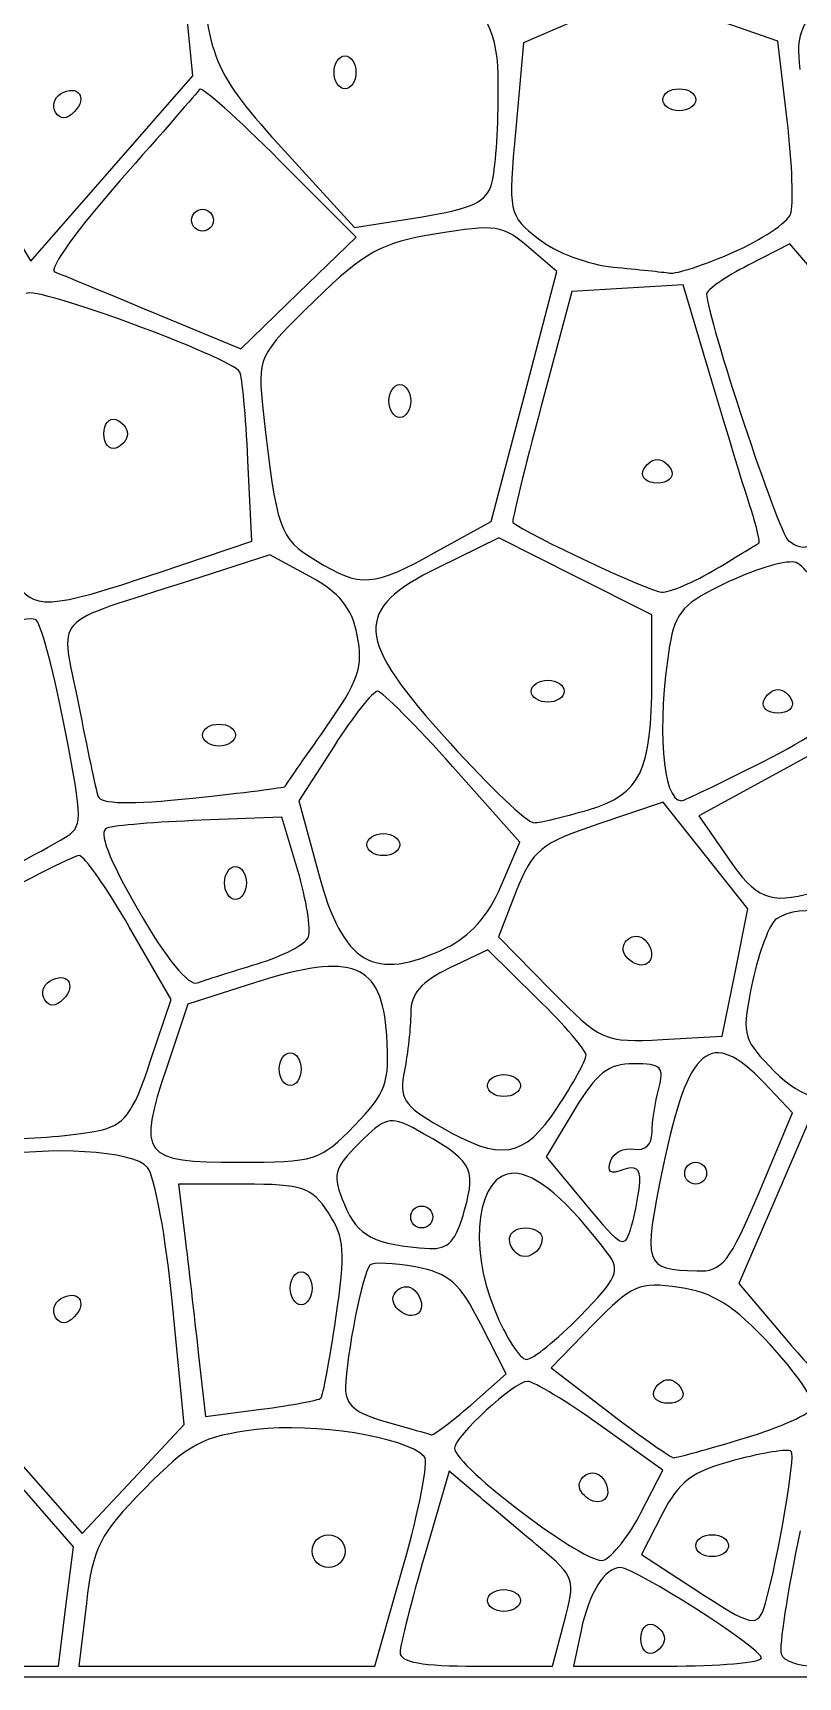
# Model space of a CAD drawing. Extents: x 1 to 601, y -4 to 449.
# Drawn here: x 191.8 to 244.1, y -0.9 to 111.7 of the extents above; entities that cross this region are included whole.
import ezdxf

# ---------------------------------------------------------------- set-up
doc = ezdxf.new("R2010")
doc.units = 0
doc.layers.get('0').update_dxf_attribs({"linetype": 'CONTINUOUS'})

msp = doc.modelspace()

# ---------------------------------------------------------------- linework, layer by layer
at = {"color": 7}
for points in [[(0.875971, 224.12403), (0.875971, 449.124032), (300.87597, 449.124032), (600.87597, 449.124032), (600.87597, 224.12403), (600.87597, -0.87597), (300.87597, -0.87597), (0.875971, -0.87597)], [(212.37597, 108.99903)], [(234.87597, 107.12403)], [(193.32339, 106.25688)], [(223.17765, 101.40483)], [(202.62597, 98.87403)], [(216.12597, 86.49903)], [(196.62597, 84.24903)], [(233.519723, 81.68028)], [(219.44352, 76.20405)], [(200.409893, 74.76525)], [(238.537448, 75.004275)], [(225.87597, 66.62403)], [(241.769723, 65.93028)], [(203.37597, 63.62403)], [(241.672087, 61.77225)], [(209.029133, 60.108285)], [(229.798343, 58.51428)], [(193.878705, 56.563972)], [(214.62597, 56.12403)], [(204.87597, 53.49903)], [(220.038023, 49.049737)], [(232.283003, 48.572205)], [(207.125977, 47.962643)], [(192.57339, 45.50688)], [(208.62597, 40.74903)], [(222.87597, 39.62403)], [(227.651302, 38.10795)], [(196.189095, 36.525262)], [(213.774225, 36.89406)], [(233.30121, 33.037995)], [(236.37597, 33.62403)], [(241.46286, 32.31153)], [(217.62597, 30.62403)], [(221.3145, 31.12302)], [(224.85558, 28.144418)], [(209.37597, 25.74903)], [(193.32339, 23.75688)], [(216.533003, 24.572205)], [(229.21833, 23.840602)], [(211.475175, 18.223238)], [(234.269723, 18.68028)], [(221.72709, 17.752455)], [(240.448125, 15.475672)], [(229.283002, 11.822205)], [(233.40366, 10.428307)], [(237.12597, 8.12403)], [(210.87597, 7.74903)], [(222.87597, 4.37403)], [(241.898775, 4.18653)], [(233.37597, 1.74903)], [(241.62597, 0.43866)]]:
    msp.add_lwpolyline(points, close=True, dxfattribs=at)
for points in [[(186.194558, 104.964585), (191.634142, 96.0693), (197.16855, 102.416835), (202.702965, 108.764377), (202.191825, 114.131708)], [(228.67329, 112.448153), (225.346252, 111.022013), (224.813302, 105.14067)], [(243.386647, 105.73113), (242.75097, 111.12504), (239.00097, 112.441403)], [(208.999635, 103.600035), (213.777, 98.365598), (218.26341, 99.08811)], [(200.00097, 92.561475), (206.00097, 90.073028), (209.948107, 93.894923), (213.895245, 97.716825), (208.663627, 102.948443)], [(219.44352, 76.20405), (223.13607, 78.24903), (225.381713, 86.804633), (227.627348, 95.360243), (225.702098, 97.016273)], [(248.960903, 90.988297), (243.579015, 97.253017), (240.727493, 95.79828)], [(239.700202, 96.679095), (239.700202, 96.67884)], [(238.231448, 87.84876), (236.262488, 94.448483), (232.45608, 94.22376), (228.649673, 93.99903), (226.55703, 86.142323)], [(200.409893, 74.76525), (206.75097, 76.90647), (206.482583, 82.45275)], [(234.12597, 67.413427), (234.12597, 71.855175), (228.893655, 74.490127), (223.66134, 77.12508), (219.518655, 75.093315)], [(210.716423, 74.476358), (207.982793, 75.953685), (202.491878, 74.191987)], [(248.666265, 61.773053), (247.456553, 63.619298), (242.399993, 60.853965), (237.343425, 58.088625), (239.297198, 55.25979)], [(212.372385, 62.868435), (209.962425, 59.112848), (211.30017, 54.17082)], [(223.794263, 53.260177), (225.087555, 56.294917), (220.49757, 61.45947)], [(239.816775, 47.363092), (240.687975, 51.727162), (237.798893, 55.38213), (234.909803, 59.037097), (230.492873, 57.545475)], [(209.892232, 54.351315), (208.81341, 57.99903), (203.28219, 57.788797)], [(224.848665, 52.929525), (223.621395, 49.805197), (227.186182, 46.183837)], [(199.798178, 41.26377), (201.219128, 45.528502), (198.387803, 50.45127)], [(226.262797, 45.61242), (222.899625, 48.913125), (220.262797, 47.655712)], [(234.848272, 42.780758), (238.945567, 42.99903), (239.816775, 47.363092)], [(206.99313, 46.680915), (202.359172, 45.19863), (200.92182, 40.886588)], [(241.46286, 32.31153), (243.759165, 37.74903), (241.80225, 39.81153)], [(228.809258, 37.93653), (226.884473, 34.74903), (229.567725, 31.526093)], [(249.123225, 37.007317), (244.995487, 37.500697), (242.538187, 31.786155), (240.08088, 26.071613), (243.22083, 22.347818)], [(206.219332, 32.87403), (201.73521, 32.87403), (202.16409, 29.31153)], [(188.74704, 16.198238), (195.13491, 8.947845), (198.627495, 12.681705), (202.12008, 16.415558), (201.318982, 24.669945)], [(221.72709, 17.752455), (224.15124, 19.880887), (222.419603, 23.288175)], [(230.120333, 23.266087), (227.239695, 20.29623), (231.245333, 17.22237)], [(203.081355, 21.352763), (203.56974, 16.956487), (207.396757, 17.464163)], [(233.40366, 10.428307), (234.86745, 13.297575), (230.624617, 16.335802)], [(194.02797, 3.955403), (194.537903, 8.036775), (188.29704, 15.205403)], [(222.160147, 11.615775), (220.2645, 13.23252), (218.588077, 7.490775)], [(234.82428, 10.272705), (233.421075, 7.5222), (236.961022, 5.206935)], [(195.425205, 4.18653), (194.91945, -0.12597), (205.041413, -0.12597), (215.163368, -0.12597), (217.135672, 6.783023)], [(178.572, -0.12597), (193.518038, -0.12597), (194.02797, 3.955403)], [(222.097065, -0.12597), (227.318152, -0.12597), (228.131258, 2.893673)], [(229.277985, 2.31153), (228.756788, -0.12597), (235.191375, -0.12597)]]:
    msp.add_lwpolyline(points, dxfattribs=at)
for points in [[(203.22693, 117.557152), (203.653253, 110.010892), (204.071505, 108.999652), (208.999635, 103.600035)], [(223.615733, 107.41524), (223.625482, 111.630353), (223.43505, 112.08072), (219.433357, 117.30528)], [(247.449832, 115.88562), (244.254727, 112.388685), (243.93516, 111.71706), (244.262332, 109.18653)], [(212.37597, 108.99903), (212.37597, 109.61778), (212.71347, 110.12403), (213.12597, 110.12403)], [(213.12597, 110.12403), (213.53847, 110.12403), (213.87597, 109.61778), (213.87597, 108.99903)], [(193.663635, 107.52231), (194.816745, 108.234968), (195.560737, 107.258798), (194.59812, 106.29618)], [(213.12597, 107.87403), (212.71347, 107.87403), (212.37597, 108.38028), (212.37597, 108.99903)], [(213.87597, 108.99903), (213.87597, 108.38028), (213.53847, 107.87403), (213.12597, 107.87403)], [(193.32339, 106.256858), (193.063852, 106.676798), (193.216965, 107.24625), (193.663635, 107.52231)], [(203.182372, 107.839545), (203.045077, 107.652263), (200.585595, 104.829863), (197.71686, 101.567558)], [(208.663627, 102.948443), (205.78623, 105.825833), (203.319675, 108.026835), (203.182372, 107.839545)], [(223.17765, 101.40483), (223.412963, 102.28164), (223.6101, 104.986328), (223.615733, 107.41524)], [(234.87597, 107.12403), (234.87597, 107.53653), (235.38222, 107.87403), (236.00097, 107.87403)], [(236.00097, 106.37403), (235.38222, 106.37403), (234.87597, 106.71153), (234.87597, 107.12403)], [(236.00097, 107.87403), (236.61972, 107.87403), (237.12597, 107.53653), (237.12597, 107.12403)], [(237.12597, 107.12403), (237.12597, 106.71153), (236.61972, 106.37403), (236.00097, 106.37403)], [(194.59812, 106.29618), (194.059485, 105.757545), (193.63998, 105.744608), (193.32339, 106.25688)], [(224.813302, 105.14067), (224.287402, 99.337163), (224.307847, 99.237405), (226.358407, 97.602345)], [(243.61872, 99.285435), (243.840705, 99.863918), (243.736275, 102.764475), (243.386647, 105.73113)], [(197.71686, 101.567558), (194.848117, 98.305245), (192.83847, 95.50419), (193.25097, 95.343)], [(218.26341, 99.08811), (221.874952, 99.669735), (222.83325, 100.121505), (223.17765, 101.40483)], [(202.62597, 98.87403), (202.62597, 99.28653), (202.96347, 99.62403), (203.37597, 99.62403)], [(203.37597, 99.62403), (203.78847, 99.62403), (204.12597, 99.28653), (204.12597, 98.87403)], [(239.700202, 96.67884), (241.633402, 97.53399), (243.396735, 98.706953), (243.61872, 99.285435)], [(203.37597, 98.12403), (202.96347, 98.12403), (202.62597, 98.46153), (202.62597, 98.87403)], [(204.12597, 98.87403), (204.12597, 98.46153), (203.78847, 98.12403), (203.37597, 98.12403)], [(219.388905, 97.944952), (215.563065, 97.310767), (214.496085, 96.726022), (211.059615, 93.38013)], [(225.702098, 97.016273), (223.93944, 98.532443), (223.406258, 98.610878), (219.388905, 97.944952)], [(226.358407, 97.602345), (227.50134, 96.691005), (229.800975, 95.81958), (231.468712, 95.665853)], [(235.34313, 95.255318), (235.806322, 95.183243), (237.767002, 95.823953), (239.700202, 96.679095)], [(240.727493, 95.79828), (239.159153, 94.998173), (237.87597, 94.109857), (237.87597, 93.824242)], [(193.25097, 95.343), (193.66347, 95.18181), (196.70097, 93.93012), (200.00097, 92.561475)], [(231.468712, 95.665853), (233.136457, 95.512125), (234.879945, 95.327385), (235.34313, 95.255318)], [(205.92591, 88.480485), (205.322798, 89.487713), (191.88018, 94.428105), (191.307728, 93.852923)], [(237.87597, 93.824242), (237.87597, 92.283532), (242.80086, 77.414497), (243.465675, 76.948012)], [(211.059615, 93.38013), (207.137303, 89.561198), (207.12027, 89.52444), (207.534443, 85.770848)], [(206.482583, 82.45275), (206.334975, 85.503203), (206.084468, 88.215683), (205.92591, 88.480485)], [(240.916575, 79.06491), (240.522683, 80.266178), (239.31438, 84.21891), (238.231448, 87.84876)], [(216.12597, 86.49903), (216.12597, 87.11778), (216.46347, 87.62403), (216.87597, 87.62403)], [(216.87597, 87.62403), (217.28847, 87.62403), (217.62597, 87.11778), (217.62597, 86.49903)], [(207.534443, 85.770848), (208.430108, 77.653598), (208.62282, 77.104035), (211.104165, 75.59106)], [(216.87597, 85.37403), (216.46347, 85.37403), (216.12597, 85.88028), (216.12597, 86.49903)], [(217.62597, 86.49903), (217.62597, 85.88028), (217.28847, 85.37403), (216.87597, 85.37403)], [(226.55703, 86.142323), (225.40608, 81.82113), (224.528873, 78.233385), (224.607683, 78.169553)], [(196.62597, 84.24903), (196.62597, 84.936533), (196.988783, 85.378095), (197.43222, 85.230278)], [(197.43222, 85.230278), (197.875658, 85.082468), (198.23847, 84.640905), (198.23847, 84.24903)], [(197.43222, 83.267783), (196.988783, 83.119965), (196.62597, 83.561528), (196.62597, 84.24903)], [(198.23847, 84.24903), (198.23847, 83.857155), (197.875658, 83.415593), (197.43222, 83.267783)], [(233.519723, 81.68028), (233.667533, 82.123718), (234.109095, 82.48653), (234.50097, 82.48653)], [(234.50097, 82.48653), (234.892845, 82.48653), (235.334408, 82.123718), (235.482218, 81.68028)], [(234.50097, 80.87403), (233.813468, 80.87403), (233.371905, 81.236843), (233.519723, 81.68028)], [(235.482218, 81.68028), (235.630035, 81.236843), (235.188473, 80.87403), (234.50097, 80.87403)], [(241.441853, 76.757655), (241.546838, 76.82538), (241.31046, 77.86365), (240.916575, 79.06491)], [(243.465675, 76.948012), (244.668165, 76.104262), (244.758758, 76.144297), (249.91701, 79.798567)], [(224.607683, 78.169553), (225.584175, 77.378663), (234.01482, 73.436993), (234.787448, 73.410105)], [(238.537448, 75.004275), (240.02988, 75.900908), (241.336868, 76.68993), (241.441853, 76.757655)], [(211.104165, 75.59106), (214.213245, 73.695337), (215.020808, 73.754692), (219.44352, 76.20405)], [(244.007182, 75.43242), (243.460605, 75.64983), (241.388887, 75.066833), (239.403375, 74.136863)], [(246.74901, 71.768078), (245.787585, 73.566053), (244.553767, 75.21501), (244.007182, 75.43242)], [(190.5507, 74.264678), (191.689553, 72.13671), (192.79131, 72.192653), (200.409893, 74.76525)], [(213.963998, 70.46025), (213.580733, 72.353505), (212.754983, 73.37466), (210.716423, 74.476358)], [(219.518655, 75.093315), (213.621938, 72.201292), (213.747893, 70.313452), (220.321403, 63.06153)], [(234.787448, 73.410105), (235.357508, 73.39023), (237.045008, 74.107642), (238.537448, 75.004275)], [(202.491878, 74.191987), (192.75894, 71.06928), (193.638735, 72.046657), (194.882108, 65.738212)], [(239.403375, 74.136863), (236.27652, 72.672323), (235.733062, 72.081502), (235.342912, 69.722528)], [(192.020993, 71.461643), (191.62431, 71.89974), (189.087893, 71.058803), (185.43672, 69.278648)], [(193.958873, 64.063972), (193.247925, 67.74075), (192.375885, 71.069707), (192.020993, 71.461643)], [(241.672087, 61.77225), (248.346533, 65.13345), (249.296535, 67.003898), (246.74901, 71.768078)], [(211.783373, 64.08525), (214.068135, 67.338023), (214.399785, 68.307585), (213.963998, 70.46025)], [(235.342912, 69.722528), (234.44529, 64.295152), (234.83649, 59.12403), (236.144692, 59.12403)], [(215.344958, 66.62403), (215.035515, 66.62403), (213.69786, 64.934018), (212.372385, 62.868435)], [(220.49757, 61.45947), (217.973078, 64.299982), (215.6544, 66.62403), (215.344958, 66.62403)], [(225.87597, 66.62403), (225.87597, 67.03653), (226.38222, 67.37403), (227.00097, 67.37403)], [(227.00097, 65.87403), (226.38222, 65.87403), (225.87597, 66.21153), (225.87597, 66.62403)], [(227.00097, 67.37403), (227.61972, 67.37403), (228.12597, 67.03653), (228.12597, 66.62403)], [(228.12597, 66.62403), (228.12597, 66.21153), (227.61972, 65.87403), (227.00097, 65.87403)], [(229.798343, 58.51428), (233.34492, 59.576865), (234.12597, 61.182975), (234.12597, 67.413427)], [(241.769723, 65.93028), (241.917532, 66.373718), (242.359095, 66.73653), (242.75097, 66.73653)], [(242.75097, 66.73653), (243.142845, 66.73653), (243.584407, 66.373718), (243.732217, 65.93028)], [(194.882108, 65.738212), (195.47715, 62.719162), (196.078553, 59.889187), (196.218555, 59.449372)], [(242.75097, 65.12403), (242.063468, 65.12403), (241.621905, 65.486842), (241.769723, 65.93028)], [(243.732217, 65.93028), (243.880035, 65.486843), (243.438472, 65.12403), (242.75097, 65.12403)], [(203.37597, 63.62403), (203.37597, 64.03653), (203.88222, 64.37403), (204.50097, 64.37403)], [(204.50097, 64.37403), (205.11972, 64.37403), (205.62597, 64.03653), (205.62597, 63.62403)], [(193.878705, 56.563972), (195.200528, 57.348653), (195.203505, 57.627128), (193.958873, 64.063972)], [(204.50097, 62.87403), (203.88222, 62.87403), (203.37597, 63.21153), (203.37597, 63.62403)], [(205.62597, 63.62403), (205.62597, 63.21153), (205.11972, 62.87403), (204.50097, 62.87403)], [(209.029133, 60.108285), (209.061908, 60.185692), (210.30135, 61.975327), (211.783373, 64.08525)], [(220.321403, 63.06153), (223.032255, 60.070905), (225.604988, 57.62403), (226.038585, 57.62403)], [(236.144692, 59.12403), (236.292487, 59.12403), (238.779817, 60.315727), (241.672087, 61.77225)], [(202.721288, 59.308627), (206.157795, 59.671027), (208.99632, 60.03087), (209.029133, 60.108285)], [(196.218555, 59.449372), (196.39422, 58.89753), (198.409418, 58.853917), (202.721288, 59.308627)], [(203.28219, 57.788797), (200.240017, 57.67317), (197.338087, 57.434093), (196.833457, 57.257512)], [(230.492873, 57.545475), (226.496738, 56.195962), (225.959018, 55.7562), (224.848665, 52.929525)], [(226.038585, 57.62403), (226.472183, 57.62403), (228.16407, 58.024642), (229.798343, 58.51428)], [(185.075273, 51.704775), (189.16212, 53.929117), (193.123665, 56.11575), (193.878705, 56.563972)], [(196.833457, 57.257512), (196.219462, 57.042653), (196.931827, 55.174433), (198.986932, 51.609908)], [(214.62597, 56.12403), (214.62597, 56.53653), (215.13222, 56.87403), (215.75097, 56.87403)], [(215.75097, 56.87403), (216.36972, 56.87403), (216.87597, 56.53653), (216.87597, 56.12403)], [(194.92911, 55.37403), (194.584065, 55.37403), (190.79631, 53.449185), (186.511883, 51.096592)], [(198.387803, 50.45127), (196.830578, 53.158785), (195.274163, 55.37403), (194.92911, 55.37403)], [(215.75097, 55.37403), (215.13222, 55.37403), (214.62597, 55.71153), (214.62597, 56.12403)], [(216.87597, 56.12403), (216.87597, 55.71153), (216.36972, 55.37403), (215.75097, 55.37403)], [(239.297198, 55.25979), (241.273335, 52.39857), (242.156618, 52.0341), (245.161898, 52.839795)], [(204.87597, 53.49903), (204.87597, 54.11778), (205.21347, 54.62403), (205.62597, 54.62403)], [(205.62597, 54.62403), (206.03847, 54.62403), (206.37597, 54.11778), (206.37597, 53.49903)], [(210.62658, 49.805925), (210.816045, 50.29965), (210.485587, 52.345073), (209.892232, 54.351315)], [(211.30017, 54.17082), (212.99484, 47.910202), (215.084835, 46.685295), (220.038023, 49.049737)], [(205.62597, 52.37403), (205.21347, 52.37403), (204.87597, 52.88028), (204.87597, 53.49903)], [(206.37597, 53.49903), (206.37597, 52.88028), (206.03847, 52.37403), (205.62597, 52.37403)], [(220.038023, 49.049737), (221.674155, 49.83075), (222.93513, 51.2442), (223.794263, 53.260177)], [(250.911412, 49.761863), (247.786845, 51.59298), (244.31733, 52.13448), (242.65767, 51.050048)], [(198.986932, 51.609908), (200.862577, 48.356648), (202.430002, 46.426147), (203.013877, 46.650203)], [(242.65767, 51.050048), (242.193862, 50.746987), (241.455562, 48.81153), (241.017007, 46.74903)], [(207.125977, 47.962643), (208.861852, 48.482723), (210.437122, 49.3122), (210.62658, 49.805925)], [(232.283003, 48.572205), (231.770692, 49.401127), (232.953802, 50.296192), (233.64636, 49.603642)], [(233.64636, 49.603642), (234.359452, 48.89055), (234.226553, 47.87403), (233.420235, 47.87403)], [(215.983853, 43.067333), (215.66952, 47.998358), (213.649673, 48.81018), (206.99313, 46.680915)], [(233.420235, 47.87403), (233.03208, 47.87403), (232.520325, 48.188212), (232.283003, 48.572205)], [(192.913635, 46.77231), (194.066745, 47.484967), (194.810738, 46.508797), (193.84812, 45.54618)], [(203.013877, 46.650203), (203.539657, 46.85196), (205.390102, 47.442563), (207.125977, 47.962643)], [(220.262797, 47.655712), (218.332755, 46.735342), (217.62597, 45.917595), (217.62597, 44.604915)], [(192.57339, 45.506857), (192.313852, 45.926798), (192.466965, 46.49625), (192.913635, 46.77231)], [(227.186182, 46.183837), (230.676255, 42.638385), (230.836845, 42.56706), (234.848272, 42.780758)], [(241.017007, 46.74903), (240.26481, 43.21146), (240.329055, 42.884385), (242.15112, 40.975155)], [(193.84812, 45.54618), (193.309485, 45.007545), (192.88998, 44.994607), (192.57339, 45.50688)], [(229.62597, 41.701793), (229.62597, 42.037253), (228.112545, 43.797038), (226.262797, 45.61242)], [(217.62597, 44.604915), (217.62597, 43.618552), (217.43127, 41.838015), (217.193295, 40.648155)], [(213.774225, 36.89406), (215.954378, 39.143408), (216.191715, 39.806483), (215.983853, 43.067333)], [(241.80225, 39.81153), (238.170855, 43.638863), (236.577247, 42.324825), (234.90087, 34.120898)], [(208.62597, 40.74903), (208.62597, 41.36778), (208.96347, 41.87403), (209.37597, 41.87403)], [(209.37597, 41.87403), (209.78847, 41.87403), (210.12597, 41.36778), (210.12597, 40.74903)], [(227.651303, 38.10795), (228.73737, 39.749108), (229.62597, 41.366332), (229.62597, 41.701793)], [(196.189095, 36.525262), (198.051833, 36.928575), (198.588525, 37.63323), (199.798178, 41.26377)], [(200.92182, 40.886588), (198.8982, 34.81572), (199.231102, 34.37403), (205.830308, 34.37403)], [(209.37597, 39.62403), (208.96347, 39.62403), (208.62597, 40.13028), (208.62597, 40.74903)], [(210.12597, 40.74903), (210.12597, 40.13028), (209.78847, 39.62403), (209.37597, 39.62403)], [(217.193295, 40.648155), (216.811972, 38.741557), (217.101285, 38.287388), (219.630795, 36.821632)], [(232.892475, 41.12403), (231.155063, 41.12403), (230.358593, 40.502273), (228.809258, 37.93653)], [(234.598688, 39.43653), (234.990983, 40.90038), (234.764858, 41.12403), (232.892475, 41.12403)], [(242.15112, 40.975155), (244.171125, 38.858513), (245.483025, 38.39547), (249.939488, 38.226165)], [(222.87597, 39.62403), (222.87597, 40.03653), (223.38222, 40.37403), (224.00097, 40.37403)], [(224.00097, 38.87403), (223.38222, 38.87403), (222.87597, 39.21153), (222.87597, 39.62403)], [(224.00097, 40.37403), (224.61972, 40.37403), (225.12597, 40.03653), (225.12597, 39.62403)], [(225.12597, 39.62403), (225.12597, 39.21153), (224.61972, 38.87403), (224.00097, 38.87403)], [(234.136208, 36.40365), (234.142208, 37.143608), (234.349958, 38.508405), (234.598688, 39.43653)], [(217.784993, 36.72408), (216.273735, 37.546567), (215.83509, 37.424055), (214.10823, 35.697195)], [(219.630795, 36.821632), (223.82001, 34.394153), (225.35673, 34.64061), (227.651302, 38.10795)], [(190.25097, 35.986335), (192.31347, 36.022185), (194.98563, 36.264697), (196.189095, 36.525262)], [(205.830308, 34.37403), (211.089368, 34.37403), (211.439317, 34.485045), (213.774225, 36.89406)], [(221.3145, 31.12302), (222.124515, 34.05666), (221.83134, 34.521907), (217.784993, 36.72408)], [(232.891275, 35.27865), (233.657963, 35.141812), (234.129855, 35.56824), (234.136208, 36.40365)], [(199.605097, 34.024185), (198.654705, 35.16933), (192.805807, 35.522497), (188.628262, 34.68699)], [(214.10823, 35.697195), (212.313457, 33.902422), (212.226825, 33.544755), (213.085072, 31.472767)], [(231.288938, 34.442018), (231.491145, 35.023372), (232.212195, 35.399857), (232.891275, 35.27865)], [(201.318982, 24.669945), (200.87838, 29.20986), (200.107132, 33.419265), (199.605097, 34.024185)], [(232.148633, 33.855982), (231.301395, 33.530865), (231.035153, 33.712357), (231.288938, 34.442018)], [(233.30121, 33.037995), (233.35326, 33.93555), (233.00328, 34.183942), (232.148633, 33.855982)], [(234.90087, 34.120898), (233.49858, 27.258285), (233.567587, 27.043365), (237.208762, 26.933243)], [(236.37597, 33.62403), (236.37597, 34.03653), (236.71347, 34.37403), (237.12597, 34.37403)], [(237.12597, 34.37403), (237.53847, 34.37403), (237.87597, 34.03653), (237.87597, 33.62403)], [(211.991775, 30.9078), (210.839407, 32.666543), (210.230265, 32.87403), (206.219332, 32.87403)], [(224.676577, 33.62403), (222.197265, 33.62403), (221.51775, 28.74189), (223.370122, 24.23748)], [(231.09555, 28.153102), (228.33654, 31.79526), (226.190872, 33.62403), (224.676577, 33.62403)], [(232.73871, 30.026093), (233.00697, 30.97371), (233.260095, 32.329065), (233.30121, 33.037995)], [(237.12597, 32.87403), (236.71347, 32.87403), (236.37597, 33.21153), (236.37597, 33.62403)], [(237.87597, 33.62403), (237.87597, 33.21153), (237.53847, 32.87403), (237.12597, 32.87403)], [(229.567725, 31.526093), (232.133813, 28.44387), (232.272263, 28.378373), (232.73871, 30.026093)], [(237.208762, 26.933243), (238.944585, 26.880743), (239.426902, 27.490515), (241.46286, 32.31153)], [(212.503342, 23.708107), (213.176865, 28.246028), (213.108878, 29.202892), (211.991775, 30.9078)], [(213.085072, 31.472767), (213.98394, 29.302702), (215.13666, 28.709002), (218.90322, 28.476165)], [(217.62597, 30.62403), (217.62597, 31.03653), (217.96347, 31.37403), (218.37597, 31.37403)], [(218.37597, 29.87403), (217.96347, 29.87403), (217.62597, 30.21153), (217.62597, 30.62403)], [(218.37597, 31.37403), (218.78847, 31.37403), (219.12597, 31.03653), (219.12597, 30.62403)], [(219.12597, 30.62403), (219.12597, 30.21153), (218.78847, 29.87403), (218.37597, 29.87403)], [(218.90322, 28.476165), (220.201657, 28.3959), (220.718002, 28.962697), (221.3145, 31.12302)], [(202.16409, 29.31153), (202.399972, 27.352155), (202.812742, 23.77071), (203.081355, 21.352763)], [(224.85558, 28.144418), (224.010945, 28.98906), (224.341162, 29.87403), (225.50097, 29.87403)], [(225.50097, 29.87403), (226.11972, 29.87403), (226.62597, 29.55645), (226.62597, 29.168295)], [(226.62597, 29.168295), (226.62597, 28.22256), (225.454777, 27.54522), (224.85558, 28.144418)], [(229.21833, 23.840602), (231.78582, 26.469952), (231.999217, 26.960182), (231.09555, 28.153102)], [(214.829063, 27.32712), (214.350098, 26.848155), (213.20382, 21.095407), (213.158633, 18.943808)], [(217.955333, 27.20811), (216.452385, 27.490065), (215.045558, 27.543622), (214.829063, 27.32712)], [(222.419603, 23.288175), (220.972568, 26.13546), (220.23885, 26.779717), (217.955333, 27.20811)], [(209.37597, 25.74903), (209.37597, 26.36778), (209.71347, 26.87403), (210.12597, 26.87403)], [(210.12597, 26.87403), (210.53847, 26.87403), (210.87597, 26.36778), (210.87597, 25.74903)], [(216.533003, 24.572205), (216.020693, 25.401127), (217.203803, 26.296192), (217.89636, 25.603642)], [(236.00097, 25.80153), (233.243385, 26.200837), (232.7682, 25.99596), (230.120333, 23.266087)], [(193.32339, 23.756858), (193.063852, 24.176798), (193.216965, 24.74625), (193.663635, 25.02231)], [(193.663635, 25.02231), (194.816745, 25.734968), (195.560737, 24.758798), (194.59812, 23.79618)], [(210.12597, 24.62403), (209.71347, 24.62403), (209.37597, 25.13028), (209.37597, 25.74903)], [(210.87597, 25.74903), (210.87597, 25.13028), (210.53847, 24.62403), (210.12597, 24.62403)], [(217.89636, 25.603642), (218.609453, 24.89055), (218.476553, 23.87403), (217.670235, 23.87403)], [(242.216475, 21.89208), (239.73219, 24.576877), (238.318755, 25.465905), (236.00097, 25.80153)], [(194.59812, 23.79618), (194.059485, 23.257545), (193.63998, 23.244608), (193.32339, 23.75688)], [(211.475175, 18.223237), (211.613452, 18.361507), (212.07612, 20.829705), (212.503342, 23.708107)], [(217.670235, 23.87403), (217.28208, 23.87403), (216.770325, 24.188212), (216.533003, 24.572205)], [(223.370122, 24.23748), (224.129588, 22.390673), (225.104347, 20.878388), (225.536257, 20.876842)], [(225.536257, 20.876842), (225.968167, 20.875342), (227.625097, 22.208993), (229.21833, 23.840602)], [(245.163623, 17.611995), (245.311215, 18.054772), (243.984998, 19.98081), (242.216475, 21.89208)], [(243.22083, 22.347818), (245.780955, 19.31166), (246.804285, 18.62403), (248.762542, 18.62403)], [(225.607417, 19.37403), (224.71725, 19.37403), (220.62597, 15.61623), (220.62597, 14.798625)], [(230.624617, 16.335802), (228.29106, 18.006825), (226.03332, 19.37403), (225.607417, 19.37403)], [(234.269723, 18.68028), (234.417533, 19.123717), (234.859095, 19.48653), (235.25097, 19.48653)], [(235.25097, 19.48653), (235.642845, 19.48653), (236.084408, 19.123717), (236.232218, 18.68028)], [(207.396757, 17.464163), (209.501618, 17.74338), (211.336905, 18.084968), (211.475175, 18.223238)], [(213.158633, 18.943808), (213.134108, 17.775525), (213.825728, 17.192648), (215.93847, 16.601077)], [(235.25097, 17.87403), (234.563468, 17.87403), (234.121905, 18.236842), (234.269723, 18.68028)], [(236.232218, 18.68028), (236.380035, 18.236842), (235.938473, 17.87403), (235.25097, 17.87403)], [(219.026955, 15.718807), (219.178755, 15.666682), (220.393815, 16.581825), (221.72709, 17.752455)], [(231.245333, 17.22237), (233.448435, 15.53175), (235.41972, 14.147587), (235.62597, 14.146462)], [(240.448125, 15.475672), (242.894055, 16.207875), (245.01603, 17.169217), (245.163623, 17.611995)], [(207.048203, 16.068615), (203.366843, 15.608663), (202.454198, 15.125903), (199.399515, 12.022688)], [(218.554478, 14.239163), (217.201965, 15.576128), (210.999495, 16.562295), (207.048203, 16.068615)], [(215.93847, 16.601077), (217.485345, 16.16796), (218.875163, 15.770933), (219.026955, 15.718807)], [(220.62597, 14.798625), (220.62597, 13.570215), (229.728495, 6.710452), (230.808555, 7.12491)], [(235.62597, 14.146462), (235.83222, 14.144962), (238.002188, 14.743477), (240.448125, 15.475672)], [(243.667387, 14.582617), (243.480592, 14.769412), (241.730197, 14.494957), (239.777617, 13.972725)], [(217.135672, 6.783023), (218.220443, 10.582973), (218.858902, 13.938233), (218.554478, 14.239163)], [(229.283002, 11.822205), (228.770692, 12.651127), (229.953802, 13.546192), (230.64636, 12.853642)], [(239.777617, 13.972725), (236.865705, 13.19391), (235.975222, 12.528735), (234.82428, 10.272705)], [(241.898775, 4.18653), (242.79849, 7.344885), (243.9771, 14.272897), (243.667387, 14.582617)], [(230.64636, 12.853642), (231.359452, 12.14055), (231.226552, 11.12403), (230.420235, 11.12403)], [(199.399515, 12.022688), (196.329315, 8.903715), (195.87288, 8.003753), (195.425205, 4.18653)], [(226.500083, 7.956173), (225.155722, 9.079748), (223.202753, 10.726568), (222.160147, 11.615775)], [(230.420235, 11.12403), (230.03208, 11.12403), (229.520325, 11.438212), (229.283002, 11.822205)], [(230.808555, 7.12491), (231.430777, 7.36368), (232.598572, 8.850202), (233.40366, 10.428307)], [(244.269172, 9.149288), (243.401985, 4.969433), (242.818125, 1.172558), (242.971717, 0.711788)], [(210.87597, 7.74903), (210.87597, 8.36778), (211.38222, 8.87403), (212.00097, 8.87403)], [(212.00097, 8.87403), (212.61972, 8.87403), (213.12597, 8.36778), (213.12597, 7.74903)], [(228.131258, 2.893673), (228.91443, 5.802158), (228.854385, 5.988525), (226.500083, 7.956173)], [(237.12597, 8.12403), (237.12597, 8.53653), (237.63222, 8.87403), (238.25097, 8.87403)], [(238.25097, 7.37403), (237.63222, 7.37403), (237.12597, 7.71153), (237.12597, 8.12403)], [(238.25097, 8.87403), (238.86972, 8.87403), (239.37597, 8.53653), (239.37597, 8.12403)], [(239.37597, 8.12403), (239.37597, 7.71153), (238.86972, 7.37403), (238.25097, 7.37403)], [(212.00097, 6.62403), (211.38222, 6.62403), (210.87597, 7.13028), (210.87597, 7.74903)], [(213.12597, 7.74903), (213.12597, 7.13028), (212.61972, 6.62403), (212.00097, 6.62403)], [(218.588077, 7.490775), (217.666043, 4.332818), (216.903622, 1.327155), (216.893812, 0.81153)], [(231.97188, 6.62403), (230.899313, 6.62403), (229.836195, 4.922145), (229.277985, 2.31153)], [(241.62597, 0.43866), (241.62597, 1.08372), (232.97868, 6.62403), (231.97188, 6.62403)], [(222.87597, 4.37403), (222.87597, 4.78653), (223.38222, 5.12403), (224.00097, 5.12403)], [(224.00097, 5.12403), (224.61972, 5.12403), (225.12597, 4.78653), (225.12597, 4.37403)], [(236.961022, 5.206935), (241.09044, 2.50614), (241.401757, 2.441805), (241.898775, 4.18653)], [(224.00097, 3.62403), (223.38222, 3.62403), (222.87597, 3.96153), (222.87597, 4.37403)], [(225.12597, 4.37403), (225.12597, 3.96153), (224.61972, 3.62403), (224.00097, 3.62403)], [(233.37597, 1.74903), (233.37597, 2.436533), (233.738782, 2.878095), (234.18222, 2.730278)], [(234.18222, 2.730278), (234.625657, 2.582468), (234.98847, 2.140905), (234.98847, 1.74903)], [(234.18222, 0.767783), (233.738782, 0.619965), (233.37597, 1.061528), (233.37597, 1.74903)], [(234.98847, 1.74903), (234.98847, 1.357155), (234.625657, 0.915593), (234.18222, 0.767783)], [(216.893812, 0.81153), (216.881212, 0.149603), (218.410672, -0.12597), (222.097065, -0.12597)], [(235.191375, -0.12597), (238.730408, -0.12597), (241.62597, 0.128115), (241.62597, 0.43866)], [(242.971717, 0.711788), (243.12531, 0.251018), (244.150972, -0.12408), (245.250967, -0.12177)]]:
    msp.add_open_spline(points, degree=3, dxfattribs=at)

doc.saveas('drawing.dxf')
